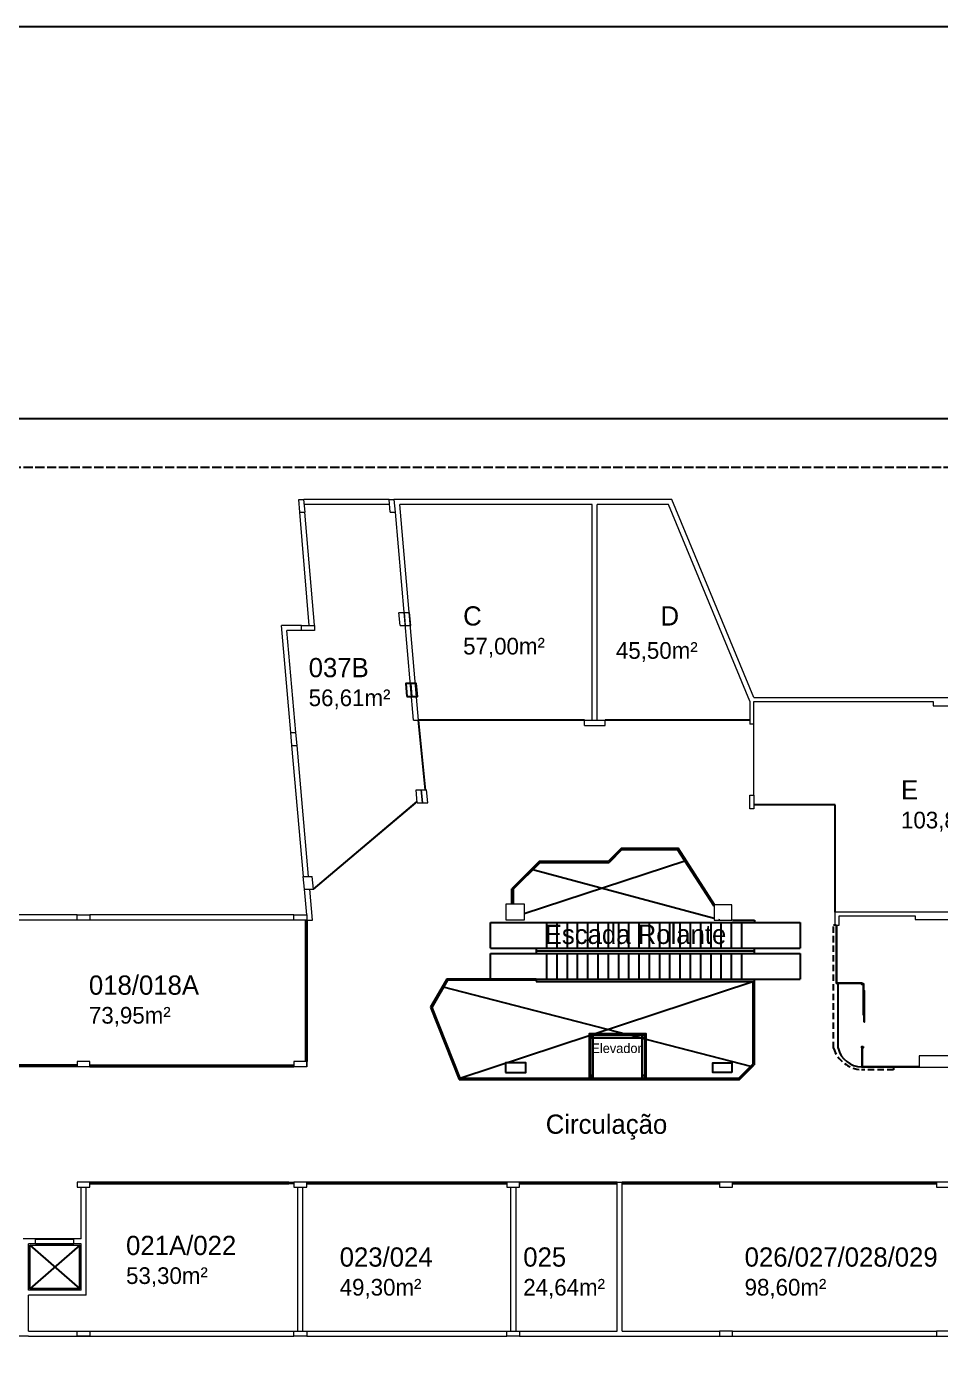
# Model space of a CAD drawing. Extents: x 741 to 1339, y 725 to 848.
# Drawn here: x 1015.2 to 1050.9, y 782.7 to 834.5 of the extents above; entities that cross this region are included whole.
import ezdxf

# ---------------------------------------------------------------- set-up
doc = ezdxf.new("R2010")
doc.units = 0
doc.header["$MEASUREMENT"] = 0
doc.linetypes.add('ACAD_ISO02W100', pattern=[15, 12, -3])
doc.linetypes.add('DASHED2', pattern=[0.375, 0.25, -0.125])
doc.layers.get('0').update_dxf_attribs({"linetype": 'CONTINUOUS'})
for name, color, linetype in [('5', 5, 'CONTINUOUS'), ('Cotas', 7, 'CONTINUOUS'), ('PAREDES', 7, 'CONTINUOUS'), ('Planta', 7, 'CONTINUOUS'), ('Plantas', 7, 'CONTINUOUS'), ('Textos', 7, 'CONTINUOUS')]:
    doc.layers.add(name, color=color, linetype=linetype)
doc.layers.add('MARGEM', color=7, linetype='CONTINUOUS', plot=False)
doc.layers.add('Paredes Baixas', color=4, linetype='CONTINUOUS', lineweight=25)
doc.styles.add('PADRAO MK', font='AVGARDN.TTF')

msp = doc.modelspace()

# ---------------------------------------------------------------- linework, layer by layer
at = {"color": 1}
for p, q in [((1030.506, 807.402), (1030.775, 804.68)), ((1036.993, 807.402), (1030.527, 807.402)), ((1043.44, 807.402), (1037.793, 807.402)), ((1026.425, 800.818), (1030.47, 804.23)), ((1046.77, 804.102), (1043.59, 804.102)), ((1046.77, 799.922), (1046.77, 804.102)), ((1026.112, 799.61), (1026.112, 794.1)), ((1026.162, 799.61), (1026.162, 794.1)), ((1046.802, 799.407), (1046.802, 797.132)), ((1046.822, 799.407), (1046.822, 797.152)), ((1045.402, 798.31), (1045.402, 797.31)), ((1035.112, 797.31), (1045.402, 797.31)), ((1047.802, 797.132), (1046.802, 797.132)), ((1047.802, 797.152), (1046.822, 797.152)), ((1047.802, 794.632), (1047.802, 793.892)), ((1047.822, 794.632), (1047.822, 793.892)), ((1017.212, 793.95), (1013.312, 793.95)), ((1017.212, 793.9), (1013.312, 793.9)), ((1017.712, 793.95), (1025.662, 793.95)), ((1017.712, 793.9), (1025.662, 793.9)), ((1048.927, 793.892), (1047.797, 793.892)), ((1050.042, 793.872), (1047.797, 793.872)), ((1050.042, 793.892), (1048.927, 793.892)), ((1048.927, 793.892), (1048.927, 793.872)), ((1017.712, 789.39), (1021.587, 789.39)), ((1017.712, 789.34), (1021.587, 789.34)), ((1021.587, 789.39), (1025.462, 789.39)), ((1021.587, 789.34), (1025.462, 789.34)), ((1026.162, 789.39), (1033.962, 789.39)), ((1026.162, 789.34), (1033.962, 789.34)), ((1034.462, 789.39), (1038.262, 789.39)), ((1034.462, 789.34), (1038.262, 789.34)), ((1038.462, 789.39), (1042.262, 789.39)), ((1038.462, 789.34), (1042.262, 789.34)), ((1042.762, 789.39), (1050.712, 789.39)), ((1042.762, 789.34), (1050.712, 789.34))]:
    msp.add_line(p, q, dxfattribs=at)
at = {"color": 8}
msp.add_line((1046.882, 794.615), (1046.882, 797.132), dxfattribs=at)
at = {"color": 1}
for points in [[(1047.852, 797.152), (1047.852, 797.102), (1047.802, 797.102), (1047.802, 797.152), (1047.852, 797.152)], [(1047.852, 794.682), (1047.852, 794.632), (1047.802, 794.632), (1047.802, 794.682), (1047.852, 794.682)]]:
    msp.add_lwpolyline(points, dxfattribs=at)
for points in [[(1047.853, 795.896), (1047.878, 795.896), (1047.878, 797.106), (1047.853, 797.106)], [(1047.886, 795.646), (1047.911, 795.646), (1047.911, 796.856), (1047.886, 796.856)]]:
    msp.add_lwpolyline(points, close=True, dxfattribs=at)
at = {"layer": '5', "color": 7}
for p, q in [((1015.587, 787.18), (1017.087, 787.18)), ((1015.587, 786.98), (1017.087, 786.98))]:
    msp.add_line(p, q, dxfattribs=at)
at = {"layer": 'Cotas', "color": 8, "linetype": 'DASHED2'}
for p, q in [((1046.702, 794.615), (1046.702, 799.407)), ((1046.802, 799.407), (1046.702, 799.407)), ((1049.042, 793.772), (1047.797, 793.772)), ((1049.042, 793.872), (1049.042, 793.772))]:
    msp.add_line(p, q, dxfattribs=at)
at = {"layer": 'Cotas'}
msp.add_lwpolyline([(1030.07, 808.333), (1030.481, 808.333), (1030.433, 808.831), (1030.022, 808.831), (1030.07, 808.333)], dxfattribs=at)
at = {"layer": 'Cotas', "color": 8, "linetype": 'DASHED2'}
msp.add_arc((1047.86, 794.987), 1.216, 197.8322, 266.7114, dxfattribs=at)
at = {"layer": 'MARGEM', "color": 8, "linetype": 'Continuous'}
msp.add_lwpolyline([(984.81, 819.171), (1091.91, 819.171), (1091.91, 743.436), (984.81, 743.436)], close=True, dxfattribs=at)
at = {"layer": 'MARGEM', "linetype": 'ACAD_ISO02W100', "ltscale": 0.03}
msp.add_lwpolyline([(986.722, 745.349), (1089.997, 745.349), (1089.997, 817.259), (986.722, 817.259)], close=True, dxfattribs=at)
at = {"layer": 'PAREDES', "color": 7, "lineweight": 0}
for p, q in [((1025.897, 815.511), (1025.849, 816.009)), ((1025.854, 816.01), (1026.05, 816.01)), ((1026.098, 815.511), (1026.05, 816.01)), ((1029.377, 816.01), (1026.05, 816.01)), ((1029.421, 815.511), (1029.373, 816.009)), ((1029.377, 816.01), (1029.574, 816.01)), ((1040.398, 816.01), (1029.564, 816.01)), ((1029.622, 815.511), (1029.574, 816.01)), ((1043.599, 808.282), (1040.398, 816.01)), ((1026.264, 811.1), (1025.895, 815.511)), ((1025.897, 815.511), (1026.098, 815.511)), ((1029.392, 815.81), (1026.071, 815.81)), ((1026.464, 811.108), (1026.093, 815.511)), ((1029.421, 815.511), (1029.622, 815.511)), ((1030.322, 807.402), (1029.622, 815.511)), ((1030.527, 807.402), (1029.792, 815.81)), ((1037.293, 815.81), (1029.792, 815.81)), ((1037.293, 807.402), (1037.293, 815.81)), ((1037.493, 807.402), (1037.493, 815.81)), ((1040.264, 815.81), (1037.493, 815.81)), ((1043.44, 808.142), (1040.264, 815.81)), ((1029.808, 811.101), (1029.76, 811.599)), ((1029.765, 811.6), (1029.961, 811.6)), ((1030.009, 811.101), (1029.961, 811.6)), ((1030.018, 811.101), (1029.97, 811.599)), ((1029.975, 811.6), (1030.171, 811.6)), ((1030.219, 811.101), (1030.171, 811.6)), ((1025.54, 806.919), (1025.174, 811.1)), ((1025.964, 811.1), (1025.174, 811.1)), ((1025.964, 810.9), (1025.391, 810.9)), ((1025.739, 806.919), (1025.391, 810.9)), ((1026.464, 811.1), (1026.464, 811.108)), ((1029.808, 811.101), (1030.009, 811.101)), ((1030.018, 811.101), (1030.219, 811.101)), ((1030.07, 808.333), (1030.022, 808.831)), ((1030.027, 808.831), (1030.223, 808.831)), ((1030.271, 808.333), (1030.223, 808.831)), ((1030.28, 808.333), (1030.232, 808.831)), ((1030.237, 808.831), (1030.433, 808.831)), ((1030.481, 808.333), (1030.433, 808.831)), ((1030.07, 808.333), (1030.271, 808.333)), ((1030.28, 808.333), (1030.481, 808.333)), ((1043.44, 808.142), (1043.44, 807.252)), ((1043.59, 807.252), (1043.59, 808.132)), ((1043.59, 808.132), (1050.592, 808.132)), ((1043.599, 808.282), (1061.09, 808.282)), ((1050.592, 808.132), (1050.592, 807.962)), ((1050.592, 807.962), (1051.432, 807.962)), ((1030.322, 807.402), (1030.527, 807.402)), ((1036.993, 807.402), (1037.793, 807.402)), ((1036.993, 807.202), (1036.993, 807.402)), ((1036.993, 807.202), (1037.793, 807.202)), ((1037.793, 807.202), (1037.793, 807.402)), ((1043.59, 807.252), (1043.44, 807.252)), ((1043.59, 804.482), (1043.59, 807.252)), ((1025.584, 806.421), (1025.54, 806.919)), ((1025.54, 806.919), (1025.739, 806.919)), ((1025.787, 806.421), (1025.739, 806.919)), ((1025.584, 806.421), (1025.787, 806.421)), ((1026.031, 801.308), (1025.584, 806.421)), ((1026.234, 801.308), (1025.787, 806.421)), ((1030.474, 804.187), (1030.426, 804.685)), ((1030.43, 804.686), (1030.627, 804.686)), ((1030.675, 804.187), (1030.627, 804.686)), ((1030.684, 804.187), (1030.636, 804.685)), ((1030.64, 804.686), (1030.837, 804.686)), ((1030.885, 804.187), (1030.837, 804.686)), ((1030.474, 804.187), (1030.675, 804.187)), ((1030.684, 804.187), (1030.885, 804.187)), ((1026.075, 800.81), (1026.027, 801.307)), ((1026.031, 801.308), (1026.377, 801.308)), ((1026.425, 800.81), (1026.377, 801.308)), ((1026.162, 799.81), (1026.075, 800.81)), ((1026.075, 800.81), (1026.425, 800.81)), ((1026.383, 799.61), (1026.278, 800.81)), ((1046.77, 799.407), (1046.77, 799.922)), ((1056.22, 799.922), (1046.77, 799.922)), ((1017.212, 799.81), (1013.112, 799.81)), ((1017.212, 799.61), (1013.312, 799.61)), ((1017.212, 799.81), (1017.712, 799.81)), ((1017.212, 799.61), (1017.212, 799.81)), ((1017.712, 799.61), (1017.212, 799.61)), ((1017.712, 799.81), (1017.712, 799.61)), ((1025.662, 799.81), (1017.712, 799.81)), ((1025.662, 799.61), (1017.712, 799.61)), ((1026.162, 799.61), (1026.383, 799.61)), ((1046.77, 799.407), (1046.92, 799.407)), ((1046.92, 799.407), (1046.92, 799.772)), ((1046.92, 799.772), (1049.892, 799.772)), ((1049.892, 799.772), (1049.892, 799.632)), ((1049.892, 799.632), (1051.492, 799.632)), ((1017.362, 787.18), (1017.362, 789.19)), ((1017.562, 784.98), (1017.562, 789.19)), ((1025.812, 783.58), (1025.812, 789.19)), ((1026.012, 783.58), (1026.012, 789.19)), ((1034.112, 789.19), (1034.112, 783.58)), ((1034.312, 789.19), (1034.312, 783.58)), ((1038.262, 789.39), (1038.462, 789.39)), ((1038.262, 783.58), (1038.262, 789.39)), ((1038.462, 783.58), (1038.462, 789.39)), ((1015.587, 787.18), (1015.112, 787.18)), ((1015.587, 786.98), (1015.312, 786.98)), ((1015.312, 785.18), (1015.312, 786.98)), ((1015.362, 786.93), (1017.312, 786.93)), ((1015.587, 786.98), (1015.587, 787.18)), ((1017.362, 787.18), (1017.087, 787.18)), ((1017.087, 786.98), (1017.087, 787.18)), ((1017.362, 786.98), (1017.087, 786.98)), ((1017.362, 785.18), (1017.362, 786.98)), ((1017.362, 785.18), (1015.312, 785.18)), ((1015.312, 783.58), (1015.312, 784.98)), ((1017.562, 784.98), (1015.312, 784.98)), ((1015.312, 783.38), (1008.123, 783.38)), ((1015.312, 783.58), (1021.587, 783.58)), ((1015.312, 783.38), (1025.662, 783.38)), ((1021.587, 783.58), (1025.662, 783.58)), ((1026.162, 783.58), (1033.962, 783.58)), ((1026.162, 783.38), (1033.962, 783.38)), ((1034.462, 783.58), (1038.262, 783.58)), ((1034.462, 783.38), (1042.262, 783.38)), ((1038.462, 783.58), (1042.262, 783.58)), ((1042.762, 783.58), (1050.712, 783.58)), ((1042.762, 783.38), (1050.712, 783.38))]:
    msp.add_line(p, q, dxfattribs=at)
at = {"layer": 'PAREDES', "color": 8, "lineweight": 0}
for p, q in [((1025.54, 806.919), (1025.174, 811.1)), ((1025.964, 811.1), (1025.174, 811.1)), ((1025.964, 810.9), (1025.391, 810.9)), ((1025.739, 806.919), (1025.391, 810.9)), ((1026.464, 811.1), (1026.464, 811.108)), ((1029.808, 811.101), (1030.009, 811.101)), ((1030.018, 811.101), (1030.219, 811.101)), ((1030.07, 808.333), (1030.022, 808.831)), ((1030.027, 808.831), (1030.223, 808.831)), ((1030.271, 808.333), (1030.223, 808.831)), ((1030.28, 808.333), (1030.232, 808.831)), ((1030.237, 808.831), (1030.433, 808.831)), ((1030.481, 808.333), (1030.433, 808.831)), ((1030.07, 808.333), (1030.271, 808.333)), ((1030.28, 808.333), (1030.481, 808.333)), ((1036.993, 807.202), (1036.993, 807.402)), ((1037.793, 807.202), (1037.793, 807.402)), ((1025.584, 806.421), (1025.54, 806.919)), ((1025.54, 806.919), (1025.739, 806.919)), ((1025.787, 806.421), (1025.739, 806.919)), ((1025.584, 806.421), (1025.787, 806.421)), ((1026.031, 801.308), (1025.584, 806.421)), ((1026.234, 801.308), (1025.787, 806.421)), ((1030.695, 805.49), (1030.775, 804.68)), ((1026.425, 800.818), (1030.412, 804.181)), ((1026.075, 800.81), (1026.027, 801.307)), ((1026.031, 801.308), (1026.377, 801.308)), ((1026.425, 800.81), (1026.377, 801.308)), ((1026.162, 799.81), (1026.075, 800.81)), ((1026.075, 800.81), (1026.425, 800.81)), ((1026.383, 799.61), (1026.278, 800.81)), ((1026.162, 799.61), (1026.383, 799.61)), ((1026.162, 799.61), (1026.162, 793.89)), ((1021.587, 789.39), (1025.662, 789.39)), ((1021.587, 789.34), (1025.662, 789.34)), ((1025.812, 783.58), (1025.812, 789.19)), ((1026.012, 783.58), (1026.012, 789.19)), ((1026.162, 789.39), (1033.962, 789.39)), ((1026.162, 789.34), (1033.962, 789.34)), ((1034.462, 789.39), (1038.262, 789.39)), ((1034.462, 789.34), (1038.262, 789.34)), ((1038.262, 789.39), (1038.462, 789.39)), ((1038.262, 783.58), (1038.262, 789.39)), ((1038.462, 789.39), (1042.262, 789.39)), ((1038.462, 783.58), (1038.462, 789.39)), ((1038.462, 789.34), (1042.262, 789.34)), ((1042.762, 789.39), (1050.712, 789.39)), ((1042.762, 789.34), (1050.712, 789.34)), ((1021.587, 783.58), (1025.662, 783.58)), ((1026.162, 783.58), (1033.962, 783.58)), ((1026.162, 783.38), (1033.962, 783.38)), ((1034.462, 783.58), (1038.262, 783.58)), ((1034.462, 783.38), (1042.262, 783.38)), ((1038.462, 783.58), (1042.262, 783.58)), ((1042.762, 783.58), (1050.712, 783.58)), ((1042.762, 783.38), (1050.712, 783.38))]:
    msp.add_line(p, q, dxfattribs=at)
at = {"layer": 'PAREDES', "color": 8}
for p, q in [((1034.644, 799.869), (1040.905, 801.92)), ((1042.044, 799.669), (1034.978, 801.575)), ((1042.262, 799.61), (1042.224, 799.62)), ((1043.478, 793.904), (1031.495, 796.994)), ((1032.135, 793.44), (1043.562, 797.21)), ((1015.362, 785.23), (1015.362, 786.93)), ((1015.362, 786.93), (1017.312, 785.23)), ((1017.312, 786.93), (1015.362, 785.23)), ((1017.312, 785.23), (1017.312, 786.93)), ((1017.312, 785.23), (1015.362, 785.23))]:
    msp.add_line(p, q, dxfattribs=at)
at = {"layer": 'PAREDES', "color": 7}
for p, q in [((1038.431, 802.41), (1037.931, 801.91)), ((1038.452, 802.36), (1037.952, 801.86)), ((1038.431, 802.41), (1040.649, 802.41)), ((1038.452, 802.36), (1040.622, 802.36)), ((1042.044, 800.149), (1040.622, 802.36)), ((1042.064, 800.21), (1040.649, 802.41)), ((1035.241, 801.91), (1034.162, 800.83)), ((1035.262, 801.86), (1034.212, 800.81)), ((1035.241, 801.91), (1037.931, 801.91)), ((1035.262, 801.86), (1037.952, 801.86)), ((1034.162, 800.24), (1034.162, 800.83)), ((1034.212, 800.81), (1034.212, 800.24)), ((1033.332, 798.51), (1033.332, 799.51)), ((1033.332, 799.51), (1045.402, 799.51)), ((1035.513, 799.51), (1035.513, 798.51)), ((1035.913, 799.51), (1035.913, 798.51)), ((1036.313, 799.51), (1036.313, 798.51)), ((1036.713, 799.51), (1036.713, 798.51)), ((1037.113, 799.51), (1037.113, 798.51)), ((1037.513, 799.51), (1037.513, 798.51)), ((1037.913, 799.51), (1037.913, 798.51)), ((1038.313, 799.51), (1038.313, 798.51)), ((1038.713, 799.51), (1038.713, 798.51)), ((1039.113, 799.51), (1039.113, 798.51)), ((1039.513, 799.51), (1039.513, 798.51)), ((1039.913, 799.51), (1039.913, 798.51)), ((1040.313, 799.51), (1040.313, 798.51)), ((1040.713, 799.51), (1040.713, 798.51)), ((1041.113, 799.51), (1041.113, 798.51)), ((1041.513, 799.51), (1041.513, 798.51)), ((1041.913, 799.51), (1041.913, 798.51)), ((1042.313, 799.51), (1042.313, 798.51)), ((1042.713, 799.51), (1042.713, 798.51)), ((1042.762, 799.61), (1043.621, 799.61)), ((1043.113, 799.51), (1043.113, 798.51)), ((1043.621, 799.61), (1043.621, 799.51)), ((1045.402, 799.51), (1045.402, 798.51)), ((1033.332, 798.51), (1045.402, 798.51)), ((1033.332, 798.31), (1035.112, 798.31)), ((1033.332, 797.31), (1033.332, 798.31)), ((1035.112, 798.51), (1035.112, 798.31)), ((1035.112, 798.41), (1043.612, 798.41)), ((1035.112, 798.31), (1042.612, 798.31)), ((1035.112, 798.31), (1045.402, 798.31)), ((1035.513, 798.31), (1035.513, 797.31)), ((1035.913, 798.31), (1035.913, 797.31)), ((1036.313, 798.31), (1036.313, 797.31)), ((1036.713, 798.31), (1036.713, 797.31)), ((1037.113, 798.31), (1037.113, 797.31)), ((1037.513, 798.31), (1037.513, 797.31)), ((1037.913, 798.31), (1037.913, 797.31)), ((1038.313, 798.31), (1038.313, 797.31)), ((1038.713, 798.31), (1038.713, 797.31)), ((1039.113, 798.31), (1039.113, 797.31)), ((1039.513, 798.31), (1039.513, 797.31)), ((1039.913, 798.31), (1039.913, 797.31)), ((1040.313, 798.31), (1040.313, 797.31)), ((1040.713, 798.31), (1040.713, 797.31)), ((1041.113, 798.31), (1041.113, 797.31)), ((1041.513, 798.31), (1041.513, 797.31)), ((1041.913, 798.31), (1041.913, 797.31)), ((1042.313, 798.31), (1042.313, 797.31)), ((1042.713, 798.31), (1042.713, 797.31)), ((1043.113, 798.31), (1043.113, 797.31)), ((1043.612, 798.51), (1043.612, 798.31)), ((1031.62, 797.31), (1030.985, 796.21)), ((1035.112, 797.31), (1031.62, 797.31)), ((1035.112, 797.31), (1035.112, 797.21)), ((1043.612, 797.31), (1043.612, 793.968)), ((1031.649, 797.26), (1031.04, 796.206)), ((1035.112, 797.26), (1031.649, 797.26)), ((1035.112, 797.21), (1043.612, 797.21)), ((1043.562, 797.21), (1043.562, 793.989)), ((1030.985, 796.21), (1032.101, 793.39)), ((1031.04, 796.206), (1032.135, 793.44)), ((1043.013, 793.44), (1043.562, 793.989)), ((1043.034, 793.39), (1043.612, 793.968)), ((1032.101, 793.39), (1043.034, 793.39)), ((1032.135, 793.44), (1043.013, 793.44))]:
    msp.add_line(p, q, dxfattribs=at)
at = {"layer": 'PAREDES', "color": 8, "lineweight": 0}
for points in [[(1025.964, 810.9), (1025.964, 811.1), (1026.464, 811.1), (1026.464, 810.9)], [(1026.162, 799.61), (1025.662, 799.61), (1025.662, 799.81), (1026.162, 799.81)], [(1025.662, 789.19), (1026.162, 789.19), (1026.162, 789.39), (1025.662, 789.39)], [(1033.962, 789.19), (1034.462, 789.19), (1034.462, 789.39), (1033.962, 789.39)], [(1042.262, 789.19), (1042.762, 789.19), (1042.762, 789.39), (1042.262, 789.39)], [(1026.162, 783.38), (1025.662, 783.38), (1025.662, 783.58), (1026.162, 783.58)], [(1034.462, 783.38), (1033.962, 783.38), (1033.962, 783.58), (1034.462, 783.58)], [(1042.262, 783.38), (1042.762, 783.38), (1042.762, 783.58), (1042.262, 783.58)], [(1050.712, 783.38), (1051.212, 783.38), (1051.212, 783.58), (1050.712, 783.58)]]:
    msp.add_lwpolyline(points, close=True, dxfattribs=at)
at = {"layer": 'PAREDES', "color": 7, "lineweight": 0}
for points in [[(1025.964, 810.9), (1025.964, 811.1), (1026.464, 811.1), (1026.464, 810.9)], [(1033.944, 800.24), (1034.644, 800.24), (1034.644, 799.61), (1033.944, 799.61)], [(1042.734, 799.61), (1042.734, 800.21), (1042.044, 800.21), (1042.044, 799.61)], [(1026.162, 799.61), (1025.662, 799.61), (1025.662, 799.81), (1026.162, 799.81)], [(1050.042, 793.872), (1051.532, 793.872), (1051.532, 794.322), (1050.042, 794.322)], [(1017.212, 793.9), (1017.712, 793.9), (1017.712, 794.1), (1017.212, 794.1)], [(1025.662, 793.9), (1026.162, 793.9), (1026.162, 794.1), (1025.662, 794.1)], [(1017.212, 789.19), (1017.712, 789.19), (1017.712, 789.39), (1017.212, 789.39)], [(1025.662, 789.19), (1026.162, 789.19), (1026.162, 789.39), (1025.662, 789.39)], [(1033.962, 789.19), (1034.462, 789.19), (1034.462, 789.39), (1033.962, 789.39)], [(1042.262, 789.19), (1042.762, 789.19), (1042.762, 789.39), (1042.262, 789.39)], [(1050.712, 789.19), (1051.212, 789.19), (1051.212, 789.39), (1050.712, 789.39)], [(1050.712, 789.19), (1051.212, 789.19), (1051.212, 789.39), (1050.712, 789.39)], [(1017.712, 783.38), (1017.212, 783.38), (1017.212, 783.58), (1017.712, 783.58)], [(1026.162, 783.38), (1025.662, 783.38), (1025.662, 783.58), (1026.162, 783.58)], [(1034.462, 783.38), (1033.962, 783.38), (1033.962, 783.58), (1034.462, 783.58)], [(1042.262, 783.38), (1042.762, 783.38), (1042.762, 783.58), (1042.262, 783.58)], [(1050.712, 783.38), (1051.212, 783.38), (1051.212, 783.58), (1050.712, 783.58)]]:
    msp.add_lwpolyline(points, close=True, dxfattribs=at)
msp.add_lwpolyline([(1043.59, 803.952), (1043.44, 803.952), (1043.44, 804.482), (1043.59, 804.482), (1043.59, 803.952)], dxfattribs=at)
at = {"layer": 'Paredes Baixas'}
msp.add_line((1047.797, 793.892), (1047.797, 793.872), dxfattribs=at)
at = {"layer": 'Paredes Baixas', "color": 8}
msp.add_arc((1047.797, 794.833), 0.941, 193.4372, 270.3029, dxfattribs=at)
at = {"layer": 'Planta'}
for points in [[(741.13, 834.452), (1338.991, 834.452), (1338.991, 725.133), (741.13, 725.133)], [(1033.91, 793.66), (1034.7, 793.66), (1034.7, 794.04), (1033.91, 794.04)], [(1042.735, 793.66), (1041.995, 793.66), (1041.995, 794.04), (1042.735, 794.04)]]:
    msp.add_lwpolyline(points, close=True, dxfattribs=at)
at = {"layer": 'Plantas', "color": 3}
for p, q in [((1037.175, 795.15), (1037.195, 795.15)), ((1039.375, 795.15), (1039.395, 795.15))]:
    msp.add_line(p, q, dxfattribs=at)
at = {"layer": 'Plantas', "color": 2}
for p, q in [((1037.195, 795.097), (1037.235, 795.07)), ((1037.195, 795.042), (1037.235, 795.07)), ((1037.257, 795.16), (1037.285, 795.12)), ((1037.312, 795.16), (1037.285, 795.12)), ((1039.257, 795.16), (1039.285, 795.12)), ((1039.312, 795.16), (1039.285, 795.12)), ((1039.375, 795.097), (1039.335, 795.07)), ((1039.375, 795.042), (1039.335, 795.07)), ((1037.195, 793.527), (1037.235, 793.5)), ((1037.195, 793.472), (1037.235, 793.5)), ((1037.255, 793.41), (1037.282, 793.45)), ((1037.31, 793.41), (1037.282, 793.45)), ((1038.459, 793.41), (1038.486, 793.45)), ((1038.514, 793.41), (1038.486, 793.45)), ((1039.375, 793.527), (1039.335, 793.5)), ((1039.375, 793.472), (1039.335, 793.5))]:
    msp.add_line(p, q, dxfattribs=at)
at = {"layer": 'Plantas', "color": 7}
for p, q in [((1037.235, 793.55), (1037.235, 795.02)), ((1037.335, 795.12), (1039.235, 795.12)), ((1037.335, 795.02), (1039.235, 795.02)), ((1037.335, 793.55), (1037.335, 795.02)), ((1039.235, 795.02), (1039.235, 793.55)), ((1039.335, 795.02), (1039.335, 793.55)), ((1039.235, 793.41), (1037.335, 793.41))]:
    msp.add_line(p, q, dxfattribs=at)
at = {"layer": 'Plantas', "color": 3}
for points in [[(1037.175, 795.16), (1039.395, 795.16), (1039.395, 795.18), (1037.175, 795.18), (1037.175, 795.16)], [(1037.195, 793.42), (1037.195, 795.15), (1037.175, 795.15), (1037.175, 793.42), (1037.195, 793.42)], [(1037.235, 795.12), (1037.235, 795.02), (1037.335, 795.02), (1037.335, 795.12), (1037.235, 795.12)], [(1039.235, 795.12), (1039.235, 795.02), (1039.335, 795.02), (1039.335, 795.12), (1039.235, 795.12)], [(1039.395, 793.42), (1039.395, 795.15), (1039.375, 795.15), (1039.375, 793.42), (1039.395, 793.42)], [(1037.175, 793.41), (1037.335, 793.41), (1037.335, 793.39), (1037.175, 793.39), (1037.175, 793.41)], [(1037.235, 793.55), (1037.235, 793.45), (1037.335, 793.45), (1037.335, 793.55), (1037.235, 793.55)], [(1039.395, 793.41), (1039.395, 793.39), (1038.435, 793.39), (1038.435, 793.41), (1039.395, 793.41)], [(1039.235, 793.55), (1039.235, 793.45), (1039.335, 793.45), (1039.335, 793.55), (1039.235, 793.55)]]:
    msp.add_lwpolyline(points, dxfattribs=at)
at = {"layer": 'Plantas', "color": 8, "linetype": 'ACAD_ISO02W100', "ltscale": 0.02}
msp.add_lwpolyline([(1037.335, 793.41), (1038.435, 793.41), (1038.435, 793.39), (1037.335, 793.39), (1037.335, 793.41)], dxfattribs=at)

# ---------------------------------------------------------------- texts
at = {"layer": 'Textos', "color": 2, "style": 'PADRAO MK'}
for s, height, p in [('C', 0.75, (1032.261, 811.094)), ('D', 0.75, (1039.957, 811.094)), ('57,00m²', 0.65, (1032.261, 809.966)), ('45,50m²', 0.65, (1038.218, 809.798)), ('037B', 0.75, (1026.239, 809.079)), ('56,61m²', 0.65, (1026.239, 807.952)), ('E', 0.75, (1049.334, 804.312)), ('103,84m²', 0.65, (1049.334, 803.184)), ('Escada Rolante', 0.75, (1035.442, 798.678)), ('018/018A', 0.75, (1017.67, 796.699)), ('73,95m²', 0.65, (1017.67, 795.572)), ('Circulação', 0.75, (1035.482, 791.276)), ('021A/022', 0.75, (1019.119, 786.548)), ('023/024', 0.75, (1027.447, 786.096)), ('025', 0.75, (1034.605, 786.096)), ('026/027/028/029', 0.75, (1043.236, 786.096)), ('53,30m²', 0.65, (1019.119, 785.42)), ('49,30m²', 0.65, (1027.447, 784.968)), ('24,64m²', 0.65, (1034.605, 784.968)), ('98,60m²', 0.65, (1043.236, 784.968))]:
    msp.add_text(s, height=height, dxfattribs=at).set_placement(p)
at = {"layer": 'Textos', "color": 7, "linetype": 'Continuous', "ltscale": 0.6, "style": 'PADRAO MK'}
msp.add_text('Elevador', height=0.3722, dxfattribs=at).set_placement((1037.261, 794.425))

doc.saveas('drawing.dxf')
